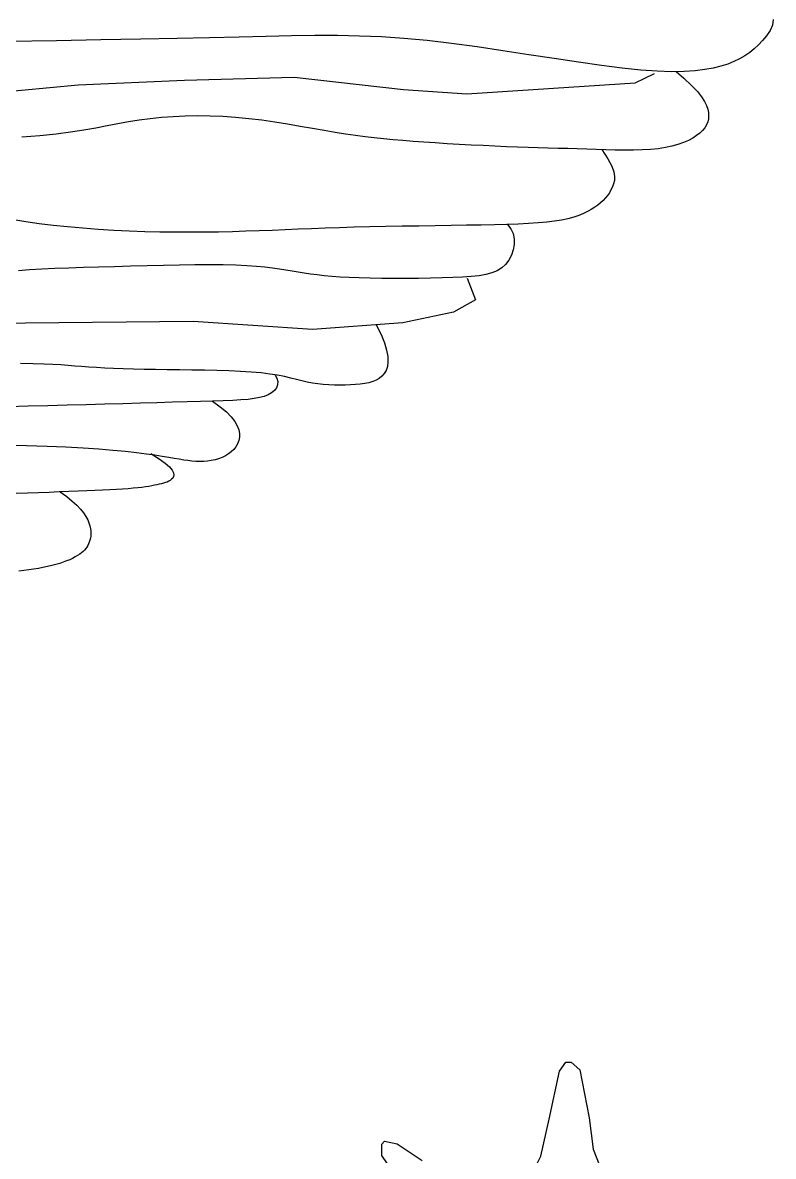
# Paper-space layout 'A3' of a CAD drawing. Header units: millimetres. Extents: x 67 to 487, y 39 to 336.
# Drawn here: x 319.515 to 322.267, y 131.131 to 135.291 of the extents above; entities that cross this region are included whole.
import ezdxf

# ---------------------------------------------------------------- set-up
doc = ezdxf.new("R2010")
doc.units = ezdxf.units.MM
doc.layers.add('ARQ_Vista 01', color=1, linetype='Continuous')

# ---------------------------------------------------------------- blocks, each defined once
blk = doc.blocks.new('BRASÃO ESTADO PARANÁ')
at = {"layer": 'ARQ_Vista 01'}
for points in [[(3436.663, -30986.751), (3436.613, -30987.07), (3436.48, -30987.372), (3436.29, -30987.655), (3436.07, -30987.919), (3435.841, -30988.162), (3435.604, -30988.385), (3435.354, -30988.588), (3435.086, -30988.772), (3434.797, -30988.939), (3434.482, -30989.089), (3434.137, -30989.223), (3433.758, -30989.342), (3433.338, -30989.446), (3432.868, -30989.532), (3432.334, -30989.597), (3431.726, -30989.636), (3431.03, -30989.645), (3430.236, -30989.62), (3429.331, -30989.557), (3428.302, -30989.454), (3427.145, -30989.307), (3425.88, -30989.126), (3424.533, -30988.921), (3423.13, -30988.703), (3421.699, -30988.484), (3420.266, -30988.274), (3418.857, -30988.084), (3417.499, -30987.925), (3416.21, -30987.806), (3414.972, -30987.723), (3413.757, -30987.673), (3412.539, -30987.649), (3411.292, -30987.648), (3409.987, -30987.664), (3408.598, -30987.691), (3407.098, -30987.726), (3405.46, -30987.764), (3403.657, -30987.804), (3401.66, -30987.845), (3399.442, -30987.888), (3396.976, -30987.932), (3394.232, -30987.976)], [(3431.284, -30989.641), (3431.701, -30990), (3432.132, -30990.402), (3432.457, -30990.744), (3432.694, -30991.036), (3432.858, -30991.288), (3432.966, -30991.51), (3433.032, -30991.713), (3433.071, -30991.905), (3433.084, -30992.088), (3433.071, -30992.264), (3433.031, -30992.432), (3432.965, -30992.594), (3432.87, -30992.75), (3432.747, -30992.9), (3432.595, -30993.047), (3432.413, -30993.189), (3432.202, -30993.325), (3431.96, -30993.454), (3431.688, -30993.573), (3431.385, -30993.68), (3431.051, -30993.774), (3430.686, -30993.853), (3430.288, -30993.914), (3429.86, -30993.956), (3429.404, -30993.982), (3428.925, -30993.995), (3428.427, -30993.995), (3427.914, -30993.988), (3427.392, -30993.974), (3426.864, -30993.957), (3426.335, -30993.939), (3425.808, -30993.923), (3425.28, -30993.908), (3424.748, -30993.893), (3424.207, -30993.879), (3423.655, -30993.863), (3423.088, -30993.845), (3422.501, -30993.825), (3421.89, -30993.802), (3421.255, -30993.774), (3420.601, -30993.743), (3419.936, -30993.709), (3419.267, -30993.672), (3418.604, -30993.633), (3417.953, -30993.592), (3417.323, -30993.55), (3416.722, -30993.508), (3416.154, -30993.464), (3415.614, -30993.419), (3415.091, -30993.37), (3414.577, -30993.316), (3414.061, -30993.255), (3413.534, -30993.185), (3412.987, -30993.105), (3412.41, -30993.013), (3411.796, -30992.909), (3411.149, -30992.795), (3410.474, -30992.676), (3409.778, -30992.558), (3409.067, -30992.445), (3408.346, -30992.34), (3407.621, -30992.25), (3406.899, -30992.178), (3406.185, -30992.129), (3405.481, -30992.101), (3404.788, -30992.095), (3404.109, -30992.108), (3403.445, -30992.14), (3402.797, -30992.189), (3402.167, -30992.255), (3401.557, -30992.336), (3400.965, -30992.431), (3400.379, -30992.536), (3399.782, -30992.649), (3399.158, -30992.765), (3398.491, -30992.881), (3397.765, -30992.993), (3396.963, -30993.098), (3396.07, -30993.191), (3395.07, -30993.272)], [(3387.99, -30989.866), (3390.162, -30990.802), (3393.453, -30990.81), (3398.182, -30990.379), (3404.06, -30990.115), (3410.143, -30989.945), (3416.198, -30990.623), (3419.697, -30990.874), (3429.009, -30990.265), (3430.093, -30989.737)], [(3427.172, -30993.965), (3427.505, -30994.47), (3427.719, -30994.875), (3427.836, -30995.199), (3427.877, -30995.458), (3427.864, -30995.672), (3427.816, -30995.858), (3427.752, -30996.031), (3427.676, -30996.194), (3427.587, -30996.349), (3427.484, -30996.497), (3427.369, -30996.638), (3427.24, -30996.774), (3427.098, -30996.905), (3426.943, -30997.033), (3426.774, -30997.159), (3426.588, -30997.281), (3426.382, -30997.398), (3426.154, -30997.509), (3425.899, -30997.613), (3425.614, -30997.708), (3425.297, -30997.793), (3424.944, -30997.868), (3424.552, -30997.93), (3424.119, -30997.981), (3423.64, -30998.023), (3423.115, -30998.057), (3422.539, -30998.084), (3421.91, -30998.106), (3421.226, -30998.124), (3420.483, -30998.139), (3419.681, -30998.154), (3418.832, -30998.167), (3417.947, -30998.181), (3417.041, -30998.195), (3416.127, -30998.21), (3415.217, -30998.227), (3414.325, -30998.246), (3413.464, -30998.267), (3412.643, -30998.292), (3411.859, -30998.319), (3411.103, -30998.348), (3410.368, -30998.378), (3409.645, -30998.408), (3408.926, -30998.437), (3408.203, -30998.464), (3407.469, -30998.489), (3406.717, -30998.51), (3405.947, -30998.527), (3405.16, -30998.539), (3404.357, -30998.544), (3403.54, -30998.542), (3402.709, -30998.531), (3401.866, -30998.51), (3401.013, -30998.479), (3400.151, -30998.436), (3399.288, -30998.382), (3398.435, -30998.317), (3397.599, -30998.242), (3396.79, -30998.158), (3396.017, -30998.066), (3395.29, -30997.965), (3394.616, -30997.858)], [(3421.95, -30998.105), (3422.138, -30998.342), (3422.259, -30998.613), (3422.317, -30998.907), (3422.317, -30999.211), (3422.265, -30999.516), (3422.165, -30999.81), (3422.023, -31000.081), (3421.842, -31000.318), (3421.627, -31000.514), (3421.376, -31000.669), (3421.085, -31000.79), (3420.752, -31000.881), (3420.372, -31000.947), (3419.944, -31000.995), (3419.462, -31001.028), (3418.925, -31001.051), (3418.332, -31001.07), (3417.695, -31001.085), (3417.026, -31001.095), (3416.342, -31001.1), (3415.657, -31001.1), (3414.984, -31001.095), (3414.338, -31001.085), (3413.734, -31001.069), (3413.182, -31001.047), (3412.679, -31001.02), (3412.22, -31000.987), (3411.798, -31000.95), (3411.406, -31000.908), (3411.039, -31000.862), (3410.69, -31000.811), (3410.352, -31000.757), (3410.02, -31000.7), (3409.681, -31000.641), (3409.326, -31000.583), (3408.943, -31000.527), (3408.52, -31000.476), (3408.047, -31000.43), (3407.513, -31000.393), (3406.905, -31000.367), (3406.218, -31000.351), (3405.46, -31000.347), (3404.645, -31000.351), (3403.787, -31000.362), (3402.899, -31000.38), (3401.994, -31000.401), (3401.087, -31000.425), (3400.19, -31000.45), (3399.315, -31000.474), (3398.471, -31000.5), (3397.661, -31000.526), (3396.892, -31000.556), (3396.169, -31000.589), (3395.498, -31000.627), (3394.884, -31000.671)], [(3419.714, -31001.077), (3420.17, -31002.291), (3418.953, -31002.962), (3416.161, -31003.563), (3411.155, -31003.928), (3404.552, -31003.476), (3393.387, -31003.601), (3383.772, -31003.833), (3379.093, -31003.926), (3377.211, -31003.53), (3376.418, -31002.742)], [(3414.686, -31003.671), (3414.947, -31004.206), (3415.135, -31004.674), (3415.257, -31005.08), (3415.32, -31005.43), (3415.331, -31005.729), (3415.298, -31005.982), (3415.226, -31006.195), (3415.125, -31006.373), (3414.998, -31006.521), (3414.849, -31006.642), (3414.678, -31006.74), (3414.487, -31006.817), (3414.276, -31006.876), (3414.047, -31006.921), (3413.801, -31006.954), (3413.538, -31006.979), (3413.26, -31006.997), (3412.969, -31007.01), (3412.67, -31007.015), (3412.365, -31007.012), (3412.057, -31006.999), (3411.748, -31006.976), (3411.444, -31006.942), (3411.146, -31006.896), (3410.855, -31006.837), (3410.565, -31006.769), (3410.265, -31006.694), (3409.948, -31006.616), (3409.603, -31006.537), (3409.221, -31006.462), (3408.793, -31006.393), (3408.31, -31006.333), (3407.765, -31006.286), (3407.168, -31006.25), (3406.529, -31006.223), (3405.859, -31006.203), (3405.171, -31006.189), (3404.475, -31006.178), (3403.783, -31006.17), (3403.107, -31006.161), (3402.456, -31006.15), (3401.833, -31006.138), (3401.24, -31006.123), (3400.677, -31006.106), (3400.147, -31006.087), (3399.651, -31006.065), (3399.19, -31006.041), (3398.766, -31006.014), (3398.376, -31005.984), (3398.003, -31005.953), (3397.627, -31005.923), (3397.228, -31005.893), (3396.786, -31005.867), (3396.278, -31005.845), (3395.687, -31005.829), (3394.99, -31005.82)], [(3409.067, -31006.411), (3409.186, -31006.617), (3409.236, -31006.81), (3409.225, -31006.99), (3409.16, -31007.154), (3409.046, -31007.302), (3408.89, -31007.432), (3408.7, -31007.541), (3408.48, -31007.63), (3408.225, -31007.701), (3407.929, -31007.756), (3407.587, -31007.798), (3407.191, -31007.83), (3406.736, -31007.855), (3406.215, -31007.876), (3405.621, -31007.895), (3404.952, -31007.916), (3404.211, -31007.938), (3403.405, -31007.962), (3402.54, -31007.987), (3401.624, -31008.013), (3400.662, -31008.04), (3399.663, -31008.068), (3398.631, -31008.097), (3397.575, -31008.126), (3396.5, -31008.155), (3395.416, -31008.182), (3394.328, -31008.205)], [(3405.623, -31007.902), (3406.047, -31008.208), (3406.389, -31008.496), (3406.656, -31008.767), (3406.855, -31009.021), (3406.992, -31009.26), (3407.076, -31009.485), (3407.112, -31009.696), (3407.108, -31009.895), (3407.071, -31010.082), (3407.005, -31010.256), (3406.911, -31010.419), (3406.794, -31010.567), (3406.656, -31010.702), (3406.5, -31010.822), (3406.33, -31010.927), (3406.148, -31011.017), (3405.957, -31011.09), (3405.759, -31011.147), (3405.554, -31011.19), (3405.345, -31011.219), (3405.131, -31011.236), (3404.914, -31011.24), (3404.696, -31011.234), (3404.476, -31011.217), (3404.256, -31011.191), (3404.026, -31011.157), (3403.779, -31011.115), (3403.505, -31011.067), (3403.195, -31011.013), (3402.84, -31010.954), (3402.432, -31010.892), (3401.96, -31010.827), (3401.417, -31010.76), (3400.799, -31010.692), (3400.102, -31010.626), (3399.323, -31010.562), (3398.458, -31010.503), (3397.504, -31010.45), (3396.458, -31010.405), (3395.316, -31010.369), (3394.081, -31010.343)], [(3402.207, -31010.799), (3402.662, -31011.088), (3403, -31011.334), (3403.236, -31011.542), (3403.385, -31011.716), (3403.462, -31011.86), (3403.483, -31011.979), (3403.462, -31012.077), (3403.416, -31012.159), (3403.355, -31012.227), (3403.284, -31012.285), (3403.203, -31012.335), (3403.113, -31012.376), (3403.014, -31012.412), (3402.907, -31012.444), (3402.792, -31012.473), (3402.671, -31012.502), (3402.542, -31012.531), (3402.405, -31012.56), (3402.255, -31012.59), (3402.09, -31012.619), (3401.908, -31012.647), (3401.706, -31012.674), (3401.479, -31012.7), (3401.227, -31012.725), (3400.946, -31012.747), (3400.636, -31012.768), (3400.297, -31012.788), (3399.929, -31012.807), (3399.533, -31012.825), (3399.108, -31012.844), (3398.656, -31012.863), (3398.175, -31012.883), (3397.666, -31012.904), (3397.131, -31012.926), (3396.57, -31012.949), (3395.985, -31012.971), (3395.378, -31012.992), (3394.75, -31013.012)], [(3397.19, -31012.924), (3397.552, -31013.185), (3397.857, -31013.432), (3398.11, -31013.665), (3398.317, -31013.884), (3398.482, -31014.091), (3398.611, -31014.287), (3398.71, -31014.471), (3398.782, -31014.644), (3398.834, -31014.807), (3398.868, -31014.961), (3398.885, -31015.106), (3398.889, -31015.242), (3398.879, -31015.369), (3398.86, -31015.489), (3398.833, -31015.601), (3398.799, -31015.705), (3398.761, -31015.804), (3398.717, -31015.896), (3398.666, -31015.983), (3398.608, -31016.067), (3398.54, -31016.147), (3398.462, -31016.225), (3398.373, -31016.301), (3398.27, -31016.377), (3398.153, -31016.454), (3398.022, -31016.53), (3397.877, -31016.605), (3397.718, -31016.679), (3397.545, -31016.751), (3397.359, -31016.821), (3397.159, -31016.887), (3396.946, -31016.95), (3396.72, -31017.009), (3396.482, -31017.064), (3396.235, -31017.115), (3395.979, -31017.163), (3395.716, -31017.207), (3395.448, -31017.248), (3395.177, -31017.287), (3394.905, -31017.323)], [(3417.496, -31053.387), (3414.988, -31049.677), (3414.988, -31049.061), (3415.134, -31048.89), (3415.848, -31049.037), (3417.231, -31049.963)], [(3422.795, -31051.715), (3423.797, -31049.713), (3424.246, -31047.665), (3424.827, -31045.013), (3425.18, -31044.517), (3425.464, -31044.517), (3425.951, -31044.939), (3426.474, -31047.596), (3426.682, -31049.34), (3427.181, -31050.606)]]:
    blk.add_lwpolyline(points, dxfattribs=at)

psp = doc.layouts.new('A3')

# ---------------------------------------------------------------- block references
at = {"layer": 'ARQ_Vista 01', "xscale": 0.06623285758541897, "yscale": 0.06623285759997088, "zscale": 0.0662328576}
psp.add_blockref('BRASÃO ESTADO PARANÁ', (94.6471, 2187.6436), dxfattribs=at)

doc.saveas('drawing.dxf')
